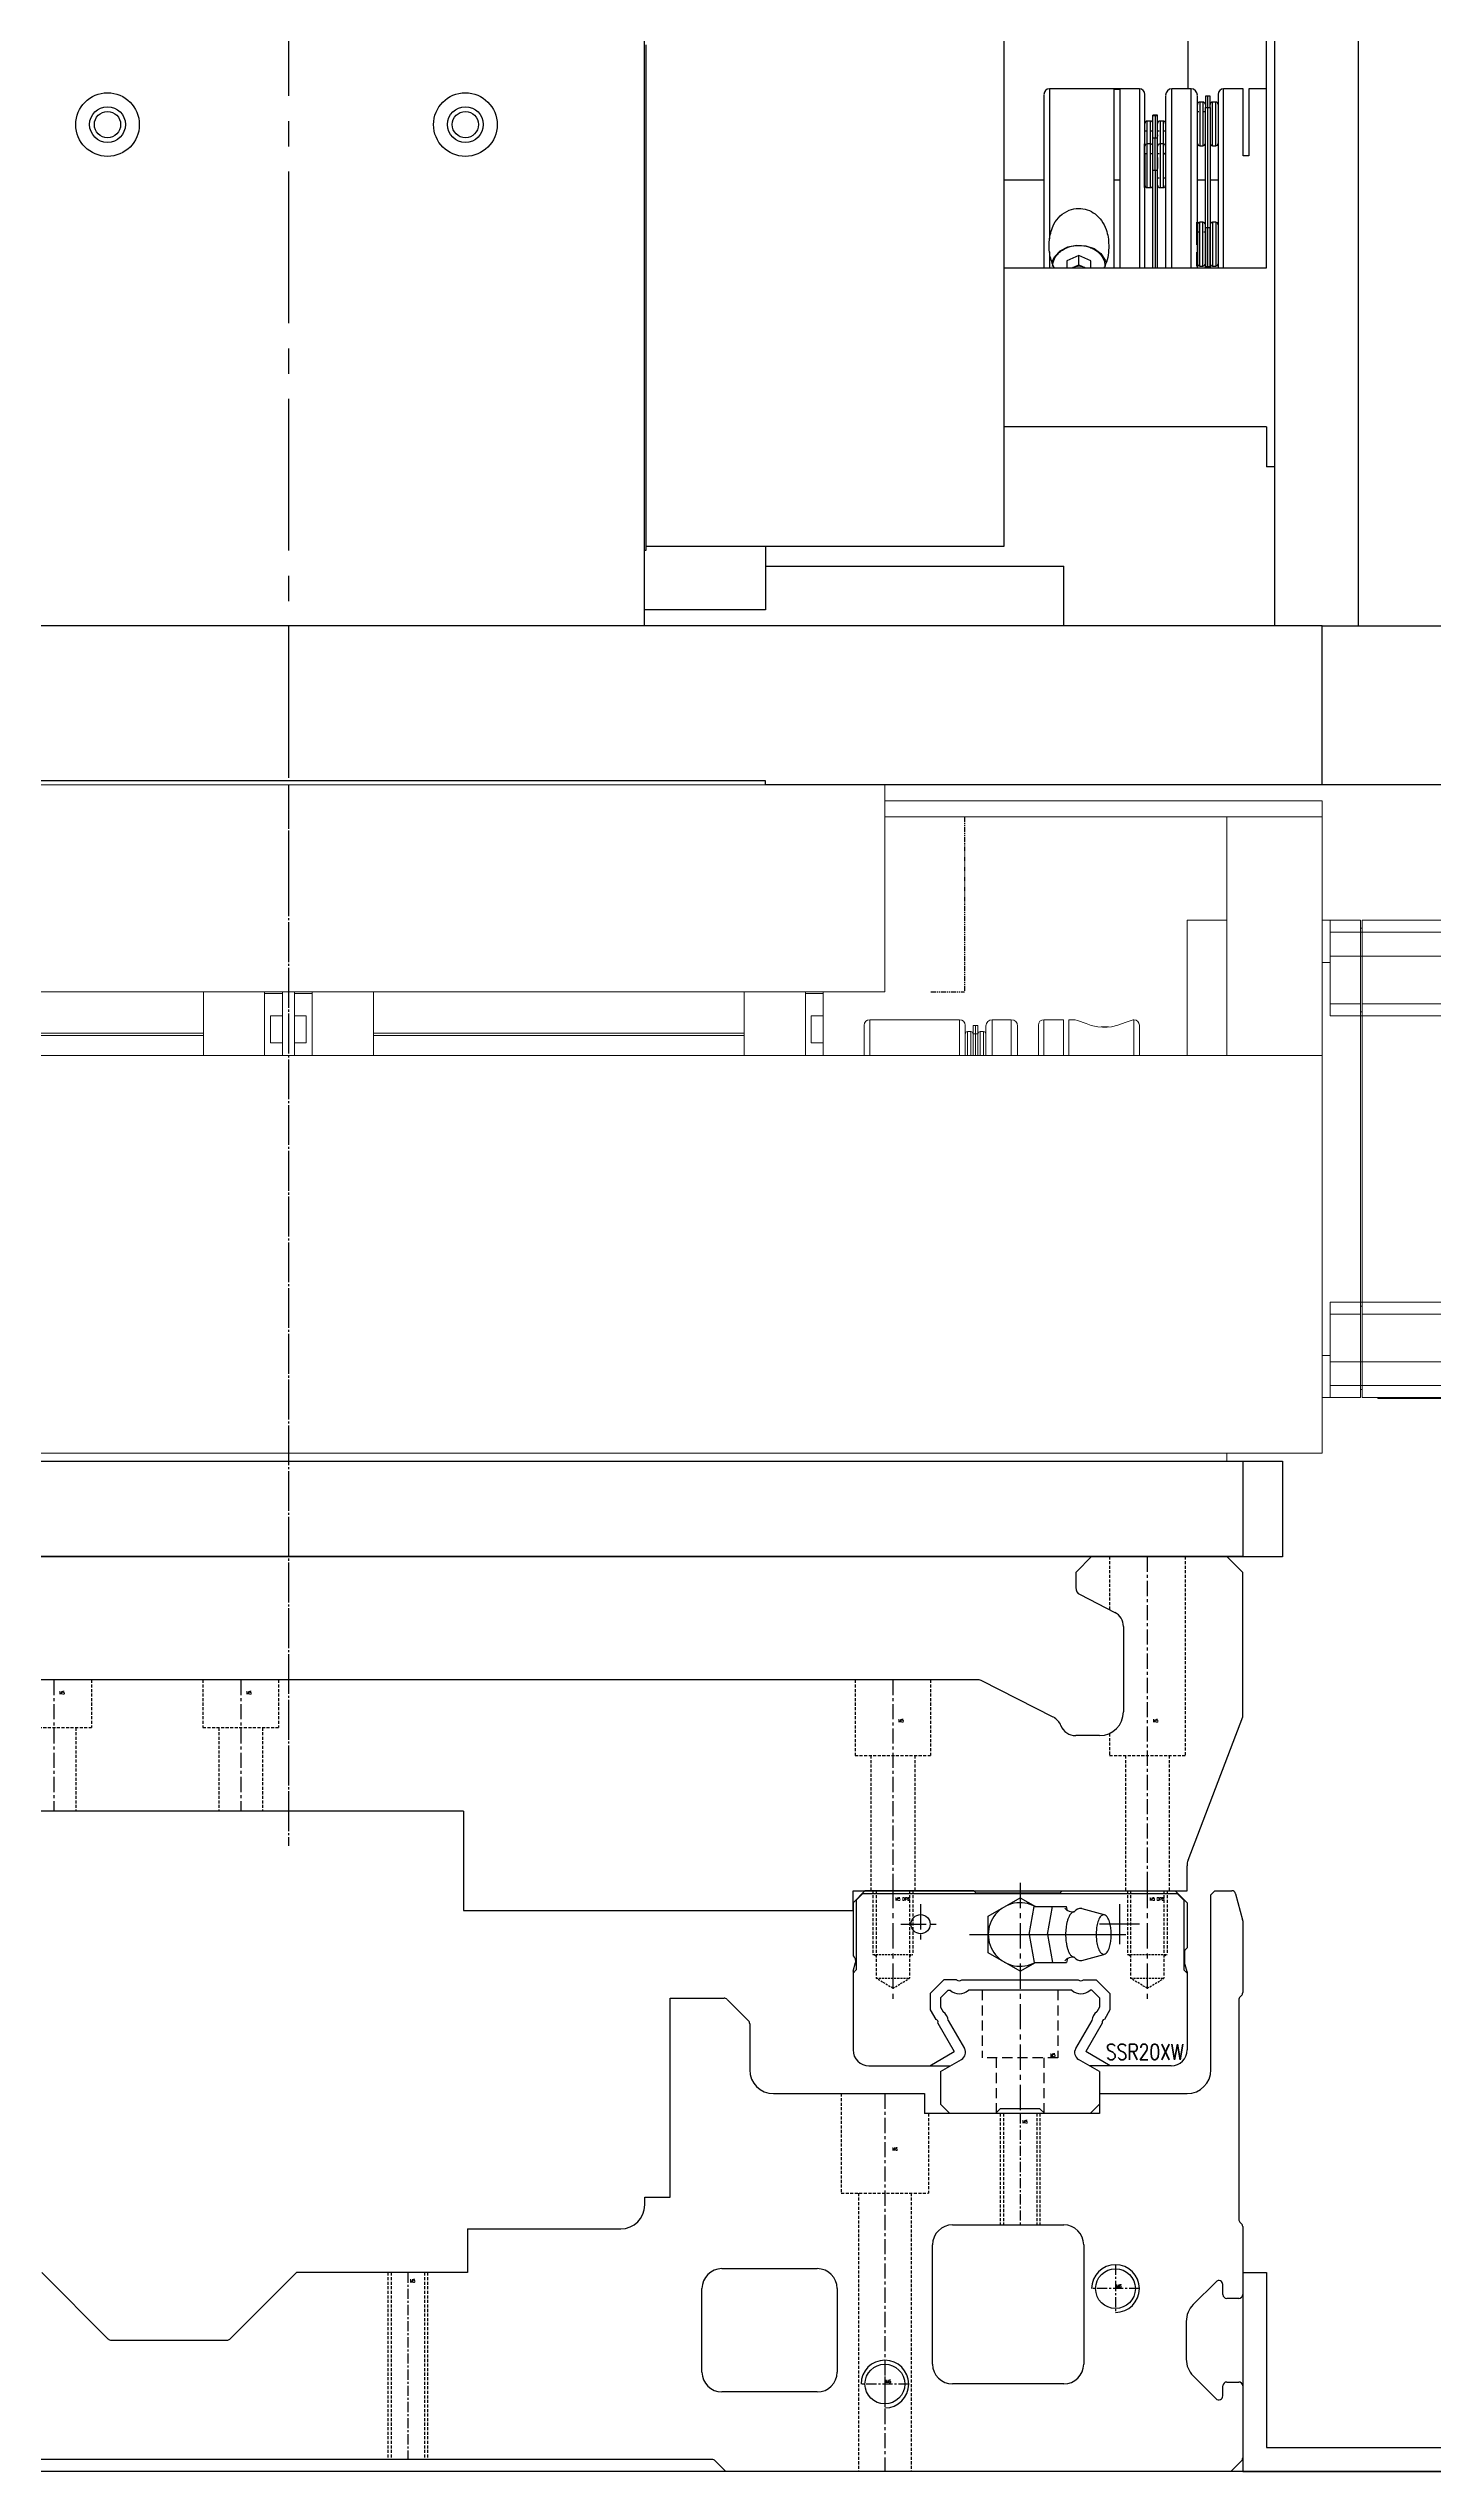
# Model space of a CAD drawing. Extents: x 500 to 100500, y -14500 to 21140.
# Drawn here: x 8656.3 to 8830.5, y -3613.7 to -3309.1 of the extents above; entities that cross this region are included whole.
import ezdxf

# ---------------------------------------------------------------- set-up
doc = ezdxf.new("R2010")
doc.units = 0
for name, pattern in [('CENTER', [10.16, 6.35, -1.27, 1.27, -1.27]), ('CENTER2', [28.575, 19.05, -3.175, 3.175, -3.175]), ('CENTERX2', [20.32, 12.7, -2.54, 2.54, -2.54]), ('CENTERX3', [5.75, 5, -0.25, 0.25, -0.25]), ('HIDDEN', [1.905, 1.27, -0.635]), ('PHANTOM2', [1.25, 0.625, -0.125, 0.125, -0.125, 0.125, -0.125]), ('SLD-Solid', [0])]:
    doc.linetypes.add(name, pattern=pattern)
doc.layers.get('0').update_dxf_attribs({"linetype": 'CONTINUOUS'})
for name, color, linetype in [('CL', 1, 'CENTER'), ('D', 7, 'CONTINUOUS'), ('LM Guide', 131, 'CONTINUOUS'), ('M06SMMF-001B', 7, 'CONTINUOUS'), ('나사', 1, 'CONTINUOUS'), ('볼트', 140, 'CONTINUOUS'), ('숨겨진선', 2, 'HIDDEN'), ('외형선', 3, 'CONTINUOUS'), ('중심선', 1, 'CENTERX2')]:
    doc.layers.add(name, color=color, linetype=linetype)
doc.layers.add('Hidden', color=7, linetype='HIDDEN', true_color=0xff8000)
doc.layers.add('MODEL', color=7, linetype='SLD-Solid', lineweight=15)
doc.styles.get("Standard").update_dxf_attribs({"font": 'romans.shx'})

# ---------------------------------------------------------------- blocks, each defined once
blk = doc.blocks.new('KFASDF')
blk.add_line((83405.77, -110483.79), (79585.77, -110483.79))
blk = doc.blocks.new('KA$C3c6b653d')
for p, q in [((0, 0), (0, 185)), ((0, 185), (96, 185)), ((96, 0), (96, 185)), ((0, 145), (96, 145)), ((0, 40), (96, 40)), ((0, 0), (96, 0))]:
    blk.add_line(p, q)
blk = doc.blocks.new('Kfghj')
for p, q in [((79309.48, -113402.98), (79309.48, -113427.98)), ((79309.48, -113402.98), (79312.48, -113402.98)), ((79312.48, -113402.98), (79312.48, -113424.98)), ((79456.48, -113424.98), (79456.48, -113402.98)), ((79456.48, -113402.98), (79459.48, -113402.98)), ((79459.48, -113427.98), (79459.48, -113402.98)), ((79312.48, -113424.98), (79456.48, -113424.98)), ((79309.48, -113427.98), (79459.48, -113427.98))]:
    blk.add_line(p, q)
blk = doc.blocks.new('KA$C3f1c8a6e')
for name, p in [('KA$C3c6b653d', (32, 3)), ('Kfghj', (-79304.48, 113427.98))]:
    blk.add_blockref(name, p)
blk = doc.blocks.new('KA$C0D2B04EF')
for p, q in [((1.5, 29), (0, 27.5)), ((1.5, 29), (0, 27.5)), ((0, 27.5), (0, 20.8)), ((1.2, 28.6), (0.4, 27.8)), ((0.4, 27.8), (0.4, 19.05)), ((40.8, 28.6), (1.2, 28.6)), ((15.2, 29), (1.5, 29)), ((15.5, 28.7), (15.2, 29)), ((26, 28.7), (15.5, 28.7)), ((17, 25.81), (21, 28.12)), ((21, 28.12), (22.94, 27)), ((26, 28.7), (26.3, 29)), ((26.3, 29), (40.5, 29)), ((40.5, 29), (42, 27.5)), ((40.8, 28.6), (41.6, 27.8)), ((41.6, 27.8), (41.6, 19.05)), ((42, 27.5), (42, 21.81)), ((17, 21.19), (17, 25.81)), ((22.13, 23.5), (22.78, 27)), ((22.78, 27), (26.86, 27)), ((24.44, 23.5), (25.09, 27)), ((26.95, 26.52), (26.86, 27)), ((28.75, 26.75), (31.52, 26)), ((36, 24.8), (31, 24.8)), ((33.5, 27.3), (33.5, 22.3)), ((14.63, 23.5), (34.31, 23.5)), ((22.13, 23.5), (22.78, 20)), ((24.44, 23.5), (25.09, 20)), ((42, 21.81), (41.83, 21.65)), ((0, 20.8), (0.15, 20.65)), ((0, 18.88), (0.3, 20)), ((0, 18.65), (0.4, 19.05)), ((0, 18.88), (0, 9)), ((0.3, 20.29), (0.3, 20)), ((21, 18.88), (17, 21.19)), ((21, 18.88), (22.95, 20)), ((22.78, 20), (26.86, 20)), ((26.95, 20.47), (26.86, 20)), ((28.77, 20.25), (31.52, 21)), ((42, 18.65), (41.6, 19.05)), ((41.68, 21.29), (41.68, 20)), ((42, 18.82), (41.68, 20)), ((42, 18.82), (42, 9)), ((9.7, 16.08), (11.42, 17.8)), ((9.7, 16.08), (9.7, 14.03)), ((11, 15.54), (11.96, 16.5)), ((11, 15.54), (11, 14.38)), ((13.02, 17.8), (11.42, 17.8)), ((11.96, 16.5), (12.2, 16.5)), ((13.68, 17.8), (28.32, 17.8)), ((27.5, 16.5), (14.5, 16.5)), ((28.98, 17.8), (30.58, 17.8)), ((30.04, 16.5), (29.8, 16.5)), ((31, 15.54), (30.04, 16.5)), ((32.3, 16.08), (30.58, 17.8)), ((31, 15.54), (31, 14.38)), ((32.3, 16.08), (32.3, 14.03)), ((9.7, 14.03), (10.4, 12.82)), ((10.67, 12.35), (12.73, 8.78)), ((11, 14.38), (11.34, 13.79)), ((11.98, 12.68), (14.01, 9.17)), ((30.02, 12.68), (27.99, 9.17)), ((31.33, 12.35), (29.27, 8.78)), ((31, 14.38), (30.66, 13.79)), ((32.3, 14.03), (31.6, 12.82)), ((2, 7), (12.26, 7)), ((9.66, 7), (12.73, 8.78)), ((11, 6.27), (13.64, 7.8)), ((11, 6.27), (11, 2.18)), ((31, 6.27), (28.36, 7.8)), ((32.34, 7), (29.27, 8.78)), ((40, 7), (29.74, 7)), ((31, 6.27), (31, 2.18)), ((12.18, 1), (11, 2.18)), ((17.9, 1), (12.18, 1)), ((18.5, 1.6), (17.9, 1)), ((23.5, 1.6), (18.5, 1.6)), ((24.1, 1), (23.5, 1.6)), ((29.82, 1), (24.1, 1)), ((29.82, 1), (31, 2.18))]:
    blk.add_line(p, q)
blk.add_lwpolyline([(27.82, 26.35, 0.188575), (27.46, 26.19, 0.075745), (27.22, 25.87, 0.039336), (27.05, 25.51, 0.025771), (26.92, 25.12, 0.019505), (26.84, 24.73, 0.016215), (26.78, 24.33, 0.014467), (26.74, 23.93, 0.013691), (26.73, 23.52, 0.013605), (26.74, 23.12, 0.014315), (26.77, 22.72, 0.015982), (26.83, 22.32, 0.019027), (26.91, 21.92, 0.02488), (27.03, 21.54, 0.037296), (27.19, 21.17, 0.069983), (27.43, 20.84, 0.173821), (27.78, 20.65)], format="xyb")
blk.add_lwpolyline([(31.52, 26, 0.255159), (30.99, 25.58, 0.063191), (30.74, 24.91, 0.035186), (30.61, 24.21, 0.027985), (30.57, 23.5, 0.027899), (30.61, 22.79, 0.03516), (30.74, 22.09, 0.063156), (30.99, 21.43, 0.255284), (31.52, 21, 0.255159), (32.05, 21.42, 0.063192), (32.3, 22.09, 0.035186), (32.43, 22.79, 0.027985), (32.47, 23.5, 0.027899), (32.43, 24.21, 0.03516), (32.3, 24.91, 0.063156), (32.05, 25.57, 0.255284)], format="xyb", close=True)
blk.add_circle((8.5, 24.8), 1.2)
for centre, radius, start, end in [((21, 23.5), 4, 61.094, 298.9059), ((27.62, 27.58), 1.25, 217.875, 279.2354), ((28.61, 25.79), 0.97, 81.7029, 144.6685), ((42.18, 21.29), 0.5, 134.9999, 179.9999), ((-0.2, 20.29), 0.5, 0.0001, 45.0001), ((21, 23.5), 4, 240, 241.045), ((27.62, 19.42), 1.25, 80.7645, 142.125), ((28.61, 21.21), 0.968, 215.3315, 278.2972), ((13.35, 17.69), 1.65, 225.9544, 314.0456), ((13.35, 18.22), 0.537, 231.9896, 308.0104), ((28.65, 17.69), 1.65, 225.9543, 314.0456), ((28.65, 18.22), 0.537, 231.9896, 308.0104), ((10.34, 12.48), 0.35, 338.8312, 81.1688), ((10.34, 12.48), 1.65, 7.0573, 52.9427), ((31.66, 12.48), 1.65, 127.0573, 172.9427), ((31.66, 12.48), 0.35, 98.8312, 201.1688), ((13.14, 8.67), 1, 300.0017, 29.9991), ((28.86, 8.67), 1, 150, 239.9983), ((2, 9), 2, 180, 270), ((40, 9), 2, 270, 360)]:
    blk.add_arc(centre, radius, start, end)
at = {"layer": 'CL', "ltscale": 0.5}
for p, q in [((5, 30), (5, 14.76)), ((21, 30), (21, 0)), ((37, 30), (37, 14.76)), ((6, 24.8), (11, 24.8)), ((8.5, 27.3), (8.5, 22.3))]:
    blk.add_line(p, q, dxfattribs=at)
at = {"layer": 'Hidden'}
for p, q in [((16.25, 16.5), (16.25, 8)), ((25.75, 16.5), (25.75, 8)), ((25.75, 8), (16.25, 8)), ((18, 8), (18, 1.1)), ((24, 8), (24, 1.1))]:
    blk.add_line(p, q, dxfattribs=at)
at = {"layer": '숨겨진선', "ltscale": 0.3}
for p, q in [((2.5, 29), (2.5, 21)), ((2.9, 29), (2.9, 18)), ((7.1, 29), (7.1, 18)), ((7.5, 29), (7.5, 21)), ((34.5, 29), (34.5, 21)), ((34.9, 29), (34.9, 18)), ((39.1, 29), (39.1, 18)), ((39.5, 29), (39.5, 21))]:
    blk.add_line(p, q, dxfattribs=at)
at = {"layer": '숨겨진선', "ltscale": 0.2}
for p, q in [((2.9, 20.76), (2.5, 21)), ((2.5, 21), (7.5, 21)), ((7.1, 20.76), (7.5, 21)), ((34.9, 20.76), (34.5, 21)), ((34.5, 21), (39.5, 21)), ((39.1, 20.76), (39.5, 21)), ((2.9, 18), (7.1, 18)), ((5, 16.74), (2.9, 18)), ((5, 16.74), (7.1, 18)), ((34.9, 18), (39.1, 18)), ((37, 16.74), (34.9, 18)), ((37, 16.74), (39.1, 18))]:
    blk.add_line(p, q, dxfattribs=at)
at = {"layer": '볼트', "width": 0.8}
for s, height, p in [('M5 DP8', 0.394, (5.3, 27.77)), ('M5 DP8', 0.394, (37.3, 27.77)), ('SSR20XW', 1.969, (31.8, 7.76)), ('M5', 0.394, (24.79, 8.14))]:
    blk.add_text(s, height=height, dxfattribs=at).set_placement(p)
blk = doc.blocks.new('KF13 13')
for p, q in [((4430.63, 413.21), (4428.72, 411.29)), ((4430.63, 413.21), (4447.63, 413.21)), ((4449.63, 411.21), (4447.63, 413.21)), ((4449.63, 393.08), (4449.63, 411.21)), ((4428.63, 411.08), (4428.63, 409.32)), ((4429.18, 408.43), (4433.54, 406.2)), ((4434.63, 404.42), (4434.63, 393.71)), ((4416.39, 397.71), (4232.87, 397.71)), ((4425.81, 393.03), (4416.84, 397.6)), ((4442.76, 375.05), (4449.63, 393.08)), ((4431.63, 390.71), (4428.63, 390.71)), ((4351.63, 381.21), (4276.13, 381.21)), ((4351.63, 381.21), (4351.63, 368.71)), ((4442.63, 371.21), (4442.63, 374.34)), ((4351.63, 368.71), (4400.63, 368.71)), ((4400.63, 371.21), (4442.63, 371.21)), ((4400.63, 368.71), (4400.63, 371.21))]:
    blk.add_line(p, q)
for centre, radius, start, end in [((4428.93, 411.08), 0.3, 135, 180), ((4429.63, 409.32), 1, 180, 243), ((4432.63, 404.42), 2, 360, 63), ((4416.39, 396.71), 1, 63, 90), ((4424.91, 391.24), 2, 21.4358, 63), ((4431.63, 393.71), 3, 270, 0), ((4428.63, 392.71), 2, 201.4358, 270), ((4444.63, 374.34), 2, 159.1455, 180)]:
    blk.add_arc(centre, radius, start, end)
at = {"layer": '숨겨진선', "ltscale": 0.3}
for p, q in [((4432.88, 413.21), (4432.88, 406.54)), ((4442.38, 413.21), (4442.38, 388.21)), ((4304.88, 397.71), (4304.88, 391.71)), ((4318.88, 397.71), (4318.88, 391.71)), ((4328.38, 397.71), (4328.38, 391.71)), ((4400.88, 397.71), (4400.88, 388.21)), ((4410.38, 397.71), (4410.38, 388.21)), ((4295.38, 391.71), (4304.88, 391.71)), ((4302.88, 391.71), (4302.88, 381.21)), ((4318.88, 391.71), (4328.38, 391.71)), ((4320.88, 391.71), (4320.88, 381.21)), ((4326.38, 391.71), (4326.38, 381.21)), ((4432.88, 390.98), (4432.88, 388.21)), ((4400.88, 388.21), (4410.38, 388.21)), ((4402.88, 388.21), (4402.88, 371.21)), ((4408.38, 388.21), (4408.38, 371.21)), ((4432.88, 388.21), (4442.38, 388.21)), ((4434.88, 388.21), (4434.88, 371.21)), ((4440.38, 388.21), (4440.38, 371.21))]:
    blk.add_line(p, q, dxfattribs=at)
at = {"layer": '중심선', "ltscale": 0.15}
for p, q in [((4437.63, 413.21), (4437.63, 371.21)), ((4300.13, 397.71), (4300.13, 381.21)), ((4323.63, 397.71), (4323.63, 381.21)), ((4405.63, 397.71), (4405.63, 371.21))]:
    blk.add_line(p, q, dxfattribs=at)
at = {"layer": '볼트', "width": 0.8}
for p in [(4300.84, 395.9), (4324.34, 395.9), (4406.34, 392.4), (4438.34, 392.4)]:
    blk.add_text('M5', height=0.394, dxfattribs=at).set_placement(p)
blk = doc.blocks.new('Kyujjuybr')
blk.add_circle((7595.53, 2408.61), 2.5)
at = {"layer": '나사'}
blk.add_arc((7595.53, 2408.61), 3, 270, 180, dxfattribs=at)
at = {"layer": '중심선', "ltscale": 0.1}
for p, q in [((7595.53, 2411.61), (7595.53, 2405.61)), ((7598.53, 2408.61), (7592.53, 2408.61))]:
    blk.add_line(p, q, dxfattribs=at)
at = {"layer": '볼트', "width": 0.8}
blk.add_text('M6', height=0.394, dxfattribs=at).set_placement((7595.65, 2408.75))
blk = doc.blocks.new('K34 143')
for p, q in [((4445.63, 134.6), (4446.13, 135.1)), ((4445.63, 112.6), (4445.63, 134.6)), ((4446.13, 135.1), (4448.25, 135.1)), ((4448.73, 134.72), (4449.61, 131.43)), ((4449.63, 131.3), (4449.63, 122.3)), ((4449.48, 121.95), (4449.28, 121.74)), ((4377.63, 121.6), (4384.42, 121.6)), ((4377.63, 96.6), (4377.63, 121.6)), ((4384.78, 121.45), (4387.48, 118.74)), ((4449.13, 121.39), (4449.13, 93.8)), ((4387.63, 118.39), (4387.63, 112.6)), ((4390.63, 109.6), (4409.63, 109.6)), ((4409.63, 109.6), (4409.63, 107.1)), ((4431.63, 107.1), (4409.63, 107.1)), ((4431.63, 109.6), (4442.63, 109.6)), ((4431.63, 109.6), (4431.63, 107.1)), ((4374.43, 95.6), (4374.43, 96.6)), ((4374.43, 96.6), (4377.63, 96.6)), ((4352.13, 92.6), (4371.43, 92.6)), ((4352.13, 92.6), (4352.13, 87.1)), ((4413.13, 93.1), (4427.13, 93.1)), ((4449.28, 93.45), (4449.48, 93.24)), ((4449.63, 92.89), (4449.63, 84.35)), ((4410.63, 75.6), (4410.63, 90.6)), ((4429.63, 90.6), (4429.63, 75.6)), ((4352.13, 87.1), (4330.63, 87.1)), ((4384.13, 87.6), (4396.13, 87.6)), ((4446.28, 85.95), (4443.41, 83.08)), ((4447.13, 84.35), (4447.13, 85.6)), ((4381.63, 74.6), (4381.63, 85.1)), ((4398.63, 85.1), (4398.63, 74.6)), ((4449.13, 83.85), (4447.63, 83.85)), ((4442.53, 80.96), (4442.53, 76.23)), ((4443.41, 74.11), (4446.28, 71.24)), ((4447.63, 73.35), (4449.13, 73.35)), ((4396.13, 72.1), (4384.13, 72.1)), ((4427.13, 73.1), (4413.13, 73.1)), ((4447.13, 71.6), (4447.13, 72.85)), ((4449.63, 72.85), (4449.63, 63.8)), ((4382.92, 63.6), (4266.34, 63.6)), ((4384.63, 62.1), (4383.28, 63.45)), ((4448.13, 62.1), (4384.63, 62.1)), ((4449.48, 63.45), (4448.13, 62.1))]:
    blk.add_line(p, q)
for centre, radius, start, end in [((4448.25, 134.6), 0.5, 15, 90), ((4449.13, 131.3), 0.5, 0, 15), ((4449.13, 122.3), 0.5, 315, 0), ((4384.42, 121.1), 0.5, 45, 90), ((4449.63, 121.39), 0.5, 135, 180), ((4387.13, 118.39), 0.5, 0, 45), ((4390.63, 112.6), 3, 180, 270), ((4442.63, 112.6), 3, 270, 0), ((4371.43, 95.6), 3, 270, 0), ((4413.13, 90.6), 2.5, 90, 180), ((4427.13, 90.6), 2.5, 0, 90), ((4449.63, 93.8), 0.5, 180, 225), ((4449.13, 92.89), 0.5, 0, 45), ((4384.13, 85.1), 2.5, 90, 180), ((4396.13, 85.1), 2.5, 0, 90), ((4446.63, 85.6), 0.5, 0, 135), ((4445.53, 80.96), 3, 135, 180), ((4447.63, 84.35), 0.5, 180, 270), ((4449.13, 84.35), 0.5, 270, 0), ((4445.53, 76.23), 3, 180, 225), ((4384.13, 74.6), 2.5, 180, 270), ((4396.13, 74.6), 2.5, 270, 0), ((4413.13, 75.6), 2.5, 180, 270), ((4427.13, 75.6), 2.5, 270, 0), ((4447.63, 72.85), 0.5, 90, 180), ((4449.13, 72.85), 0.5, 0, 90), ((4446.63, 71.6), 0.5, 225, 0), ((4382.92, 63.1), 0.5, 45, 90), ((4449.13, 63.8), 0.5, 315, 0)]:
    blk.add_arc(centre, radius, start, end)
at = {"layer": '숨겨진선', "ltscale": 0.3}
for p, q in [((4399.13, 109.6), (4399.13, 97.1)), ((4410.13, 107.1), (4410.13, 97.1)), ((4419.13, 107.1), (4419.13, 93.1)), ((4419.53, 107.1), (4419.53, 93.1)), ((4423.73, 107.1), (4423.73, 93.1)), ((4424.13, 107.1), (4424.13, 93.1)), ((4399.13, 97.1), (4410.13, 97.1)), ((4401.33, 97.1), (4401.33, 62.1)), ((4407.93, 97.1), (4407.93, 62.1)), ((4342.13, 87.1), (4342.13, 63.6)), ((4342.53, 87.1), (4342.53, 63.6)), ((4346.73, 87.1), (4346.73, 63.6)), ((4347.13, 87.1), (4347.13, 63.6))]:
    blk.add_line(p, q, dxfattribs=at)
at = {"layer": '외형선'}
for p, q in [((4298.63, 87.1), (4306.98, 78.74)), ((4322.28, 78.74), (4330.63, 87.1)), ((4307.34, 78.6), (4321.92, 78.6))]:
    blk.add_line(p, q, dxfattribs=at)
for centre, start, end in [((4307.34, 79.1), 225, 270), ((4321.92, 79.1), 270, 315)]:
    blk.add_arc(centre, 0.5, start, end, dxfattribs=at)
at = {"layer": '중심선', "ltscale": 0.15}
blk.add_line((4404.63, 109.6), (4404.63, 62.1), dxfattribs=at)
at = {"layer": '중심선', "ltscale": 0.1}
for p, q in [((4421.63, 107.1), (4421.63, 93.1)), ((4344.63, 87.1), (4344.63, 63.6))]:
    blk.add_line(p, q, dxfattribs=at)
for p in [(-3161.9, -2323.52), (-3190.9, -2335.52)]:
    blk.add_blockref('Kyujjuybr', p)
at = {"layer": '볼트', "width": 0.8}
for s, p in [('M5', (4421.93, 105.87)), ('M6', (4405.56, 102.45)), ('M5', (4344.93, 85.87))]:
    blk.add_text(s, height=0.394, dxfattribs=at).set_placement(p)
blk = doc.blocks.new('KA$C3a453fc0')
for name, p in [('KF13 13', (-4199.13, -298.21)), ('K34 143', (-4199.13, -62.1))]:
    blk.add_blockref(name, p)
at = {"layer": 'LM Guide'}
blk.add_blockref('KA$C0D2B04EF', (201.5, 44), dxfattribs=at)
blk = doc.blocks.new('KA$C6268043b')
at = {"linetype": 'Continuous', "lineweight": 25}
for p, q in [((195.25, 119.51, 52.18), (195.25, 20, 52.18)), ((263.6, 119.51, 52.18), (263.6, 87.5, 52.18)), ((274.5, 119.51, 52.18), (274.5, 20, 52.18)), ((285, 119.51, 52.18), (285, 20, 52.18)), ((240.5, 30, 52.18), (240.5, 118, 52.18)), ((273.5, 65, 52.18), (273.5, 100, 52.18)), ((195.5, 29.51, 52.18), (195.5, 93.01, 52.18)), ((257.5, 87.5, 52.18), (246.2, 87.5, 52.18)), ((246.2, 87.5, 52.18), (246.2, 68.66, 52.18)), ((254.35, 65, 52.18), (254.35, 87.46, 52.18)), ((254.35, 87.46, 52.18), (255.05, 87.46, 52.18)), ((255.05, 87.46, 52.18), (255.05, 65, 52.18)), ((257.5, 87.5, 52.18), (257.5, 65, 52.18)), ((264, 87.5, 52.18), (261.6, 87.5, 52.18)), ((261.6, 65, 52.18), (261.6, 87.5, 52.18)), ((264, 80.34, 52.18), (264, 87.5, 52.18)), ((265.5, 85.84, 52.18), (265.1, 85.84, 52.18)), ((265.1, 85.84, 52.18), (265.1, 84.72, 52.18)), ((265.5, 85.84, 52.18), (265.5, 80.34, 52.18)), ((266.1, 86.59, 52.18), (265.8, 86.59, 52.18)), ((265.8, 86.59, 52.18), (265.8, 85.16, 52.18)), ((265.8, 85.48, 52.18), (265.8, 85.34, 52.18)), ((266.4, 86.59, 52.18), (266.1, 86.59, 52.18)), ((266.1, 85.16, 52.18), (266.1, 86.59, 52.18)), ((266.4, 85.16, 52.18), (266.4, 86.59, 52.18)), ((267.1, 85.84, 52.18), (266.7, 85.84, 52.18)), ((266.7, 80.34, 52.18), (266.7, 85.84, 52.18)), ((267.1, 84.72, 52.18), (267.1, 85.84, 52.18)), ((270.55, 87.5, 52.18), (268.1, 87.5, 52.18)), ((268.1, 65, 52.18), (268.1, 87.5, 52.18)), ((270.55, 79.09, 52.18), (270.55, 87.5, 52.18)), ((273.5, 87.5, 52.18), (271.25, 87.5, 52.18)), ((271.25, 87.5, 52.18), (271.25, 79.09, 52.18)), ((258.9, 83.44, 52.18), (258.5, 83.44, 52.18)), ((258.5, 80.58, 52.18), (258.5, 83.44, 52.18)), ((258.9, 82.32, 52.18), (258.9, 83.44, 52.18)), ((258.9, 80.58, 52.18), (258.9, 82.32, 52.18)), ((259.5, 84.19, 52.18), (259.2, 84.19, 52.18)), ((259.2, 84.15, 52.18), (259.2, 84.19, 52.18)), ((259.2, 84.15, 52.18), (259.5, 84.15, 52.18)), ((259.2, 81.29, 52.18), (259.2, 84.15, 52.18)), ((259.8, 84.19, 52.18), (259.5, 84.19, 52.18)), ((259.5, 84.15, 52.18), (259.5, 84.19, 52.18)), ((259.5, 84.15, 52.18), (259.5, 81.29, 52.18)), ((259.5, 84.15, 52.18), (259.8, 84.15, 52.18)), ((259.8, 84.15, 52.18), (259.8, 84.19, 52.18)), ((259.8, 81.29, 52.18), (259.8, 84.15, 52.18)), ((260.5, 83.44, 52.18), (260.1, 83.44, 52.18)), ((260.1, 83.44, 52.18), (260.1, 82.32, 52.18)), ((260.1, 82.32, 52.18), (260.1, 80.58, 52.18)), ((260.5, 83.44, 52.18), (260.5, 80.58, 52.18)), ((265, 84.59, 52.18), (264.75, 84.59, 52.18)), ((265.1, 84.72, 52.18), (265.1, 80.34, 52.18)), ((265.8, 84.59, 52.18), (265.6, 84.59, 52.18)), ((265.8, 85.16, 52.18), (266.1, 85.16, 52.18)), ((265.8, 70.04, 52.18), (265.8, 85.16, 52.18)), ((266.1, 85.16, 52.18), (266.4, 85.16, 52.18)), ((266.1, 70.04, 52.18), (266.1, 85.16, 52.18)), ((266.4, 85.16, 52.18), (266.4, 70.04, 52.18)), ((267.1, 80.34, 52.18), (267.1, 84.72, 52.18)), ((258.1, 80.58, 52.18), (258.1, 75.08, 52.18)), ((258.4, 82.19, 52.18), (258.2, 82.19, 52.18)), ((258.4, 79.33, 52.18), (258.3, 79.33, 52.18)), ((258.9, 80.58, 52.18), (258.5, 80.58, 52.18)), ((258.5, 75.08, 52.18), (258.5, 80.58, 52.18)), ((258.9, 79.45, 52.18), (258.9, 80.58, 52.18)), ((258.9, 75.08, 52.18), (258.9, 79.45, 52.18)), ((259.2, 82.19, 52.18), (259, 82.19, 52.18)), ((259.2, 79.33, 52.18), (259, 79.33, 52.18)), ((259.2, 81.53, 52.18), (259.2, 81.98, 52.18)), ((259.5, 81.29, 52.18), (259.2, 81.29, 52.18)), ((259.2, 77.29, 52.18), (259.2, 81.29, 52.18)), ((259.5, 77.29, 52.18), (259.5, 81.29, 52.18)), ((259.8, 81.29, 52.18), (259.5, 81.29, 52.18)), ((260, 82.19, 52.18), (259.8, 82.19, 52.18)), ((259.8, 81.73, 52.18), (259.8, 81.53, 52.18)), ((259.8, 77.29, 52.18), (259.8, 81.29, 52.18)), ((260, 79.33, 52.18), (259.8, 79.33, 52.18)), ((260.5, 80.58, 52.18), (260.1, 80.58, 52.18)), ((260.1, 80.58, 52.18), (260.1, 79.45, 52.18)), ((260.1, 79.45, 52.18), (260.1, 75.08, 52.18)), ((260.5, 80.58, 52.18), (260.5, 75.08, 52.18)), ((260.7, 82.19, 52.18), (260.6, 82.19, 52.18)), ((260.85, 79.33, 52.18), (260.6, 79.33, 52.18)), ((264, 65, 52.18), (264, 80.34, 52.18)), ((264.75, 81.59, 52.18), (264.8, 81.59, 52.18)), ((265.1, 80.34, 52.18), (265.5, 80.34, 52.18)), ((266.7, 80.34, 52.18), (267.1, 80.34, 52.18)), ((259.2, 77.29, 52.18), (259.5, 77.29, 52.18)), ((259.2, 65, 52.18), (259.2, 77.29, 52.18)), ((259.5, 77.29, 52.18), (259.5, 65, 52.18)), ((259.5, 77.29, 52.18), (259.8, 77.29, 52.18)), ((259.8, 65, 52.18), (259.8, 77.29, 52.18)), ((259.8, 76.33, 52.18), (260, 76.33, 52.18)), ((260.6, 76.33, 52.18), (260.85, 76.33, 52.18)), ((271.25, 79.09, 52.18), (270.55, 79.09, 52.18)), ((245.5, 76, 52.18), (240.5, 76, 52.18)), ((255.05, 76, 52.18), (254.35, 76, 52.18)), ((258.5, 75.08, 52.18), (258.9, 75.08, 52.18)), ((260.1, 75.08, 52.18), (260.5, 75.08, 52.18)), ((265.8, 76, 52.18), (264.8, 76, 52.18)), ((267.4, 76, 52.18), (266.4, 76, 52.18)), ((264.7, 70.72, 52.18), (264.7, 67.89, 52.18)), ((265.5, 70.72, 52.18), (265.1, 70.72, 52.18)), ((265.1, 65.22, 52.18), (265.1, 70.72, 52.18)), ((265.5, 69.6, 52.18), (265.5, 70.72, 52.18)), ((267.1, 70.72, 52.18), (266.7, 70.72, 52.18)), ((266.7, 70.72, 52.18), (266.7, 69.6, 52.18)), ((267.1, 70.72, 52.18), (267.1, 65.22, 52.18)), ((265, 69.47, 52.18), (264.9, 69.47, 52.18)), ((265.5, 65.22, 52.18), (265.5, 69.6, 52.18)), ((265.8, 69.47, 52.18), (265.6, 69.47, 52.18)), ((266.1, 70.04, 52.18), (265.8, 70.04, 52.18)), ((265.8, 70.04, 52.18), (265.8, 65.15, 52.18)), ((266.4, 70.04, 52.18), (266.1, 70.04, 52.18)), ((266.1, 65.15, 52.18), (266.1, 70.04, 52.18)), ((266.4, 65.15, 52.18), (266.4, 70.04, 52.18)), ((266.7, 69.6, 52.18), (266.7, 65.22, 52.18)), ((267.45, 69.47, 52.18), (267.4, 69.47, 52.18)), ((267.4, 67.43, 52.18), (267.4, 65, 52.18)), ((240.5, 65, 52.18), (273.5, 65, 52.18)), ((246.2, 66.99, 52.18), (246.2, 65, 52.18)), ((249.9, 66.56, 52.18), (248.4, 65.86, 52.18)), ((248.4, 65.86, 52.18), (248.4, 65, 52.18)), ((249.09, 65, 52.18), (249.15, 65.03, 52.18)), ((249.09, 65, 52.18), (249.15, 65.03, 52.18)), ((249.15, 65.03, 52.18), (249.9, 65.38, 52.18)), ((251.4, 65.86, 52.18), (249.9, 66.56, 52.18)), ((249.9, 65.38, 52.18), (249.9, 66.56, 52.18)), ((249.9, 65.38, 52.18), (250.65, 65.03, 52.18)), ((250.65, 65.03, 52.18), (250.71, 65, 52.18)), ((250.65, 65.03, 52.18), (250.71, 65, 52.18)), ((251.4, 65, 52.18), (251.4, 65.86, 52.18)), ((260.8, 66.8, 52.18), (260.8, 65, 52.18)), ((264.7, 66.96, 52.18), (264.7, 65.22, 52.18)), ((264.8, 65, 52.18), (264.8, 66.8, 52.18)), ((265.1, 65.22, 52.18), (265.5, 65.22, 52.18)), ((265.8, 65.15, 52.18), (266.1, 65.15, 52.18)), ((265.8, 65, 52.18), (265.8, 65.15, 52.18)), ((266.1, 65.15, 52.18), (266.4, 65.15, 52.18)), ((266.1, 65, 52.18), (266.1, 65.15, 52.18)), ((266.4, 65.15, 52.18), (266.4, 65, 52.18)), ((266.7, 65.22, 52.18), (267.1, 65.22, 52.18)), ((267.4, 66.47, 52.18), (267.45, 66.47, 52.18)), ((273.5, 45, 52.18), (240.5, 45, 52.18)), ((273.5, 45, 52.18), (273.5, 40, 52.18)), ((274.5, 40, 52.18), (273.5, 40, 52.18)), ((195.25, 29.51, 52.18), (195.5, 29.51, 52.18)), ((195.5, 30, 52.18), (240.5, 30, 52.18)), ((210.5, 30, 52.18), (210.5, 22, 52.18)), ((210.5, 27.5, 52.18), (248, 27.5, 52.18)), ((248, 20, 52.18), (248, 27.5, 52.18)), ((210.5, 22, 52.18), (195.25, 22, 52.18)), ((280.5, 20, 52.18), (20.5, 20, 52.18)), ((195.25, 20, 52.18), (105.25, 20, 52.18)), ((280.5, 0, 52.18), (280.5, 20, 52.18)), ((280.5, 20, 52.18), (300.5, 20, 52.18)), ((210.5, 0.5, 52.18), (90.5, 0.5, 52.18)), ((210.5, 0, 52.18), (210.5, 0.5, 52.18)), ((280.5, 0, 52.18), (210.5, 0, 52.18)), ((300.5, 0, 52.18), (280.5, 0, 52.18))]:
    blk.add_line(p, q, dxfattribs=at)
at = {"linetype": 'Continuous', "lineweight": 25, "elevation": 52.18, "flags": 128}
blk.add_lwpolyline([(246.5, 65.71), (246.82, 66.39), (247.53, 67.12), (248.49, 67.63), (249.61, 67.86), (250.76, 67.78), (251.81, 67.41), (252.66, 66.78), (253.21, 65.96), (253.32, 65.65)], dxfattribs=at)
at = {"linetype": 'Continuous', "lineweight": 25}
for centre, radius in [((127.75, 83, 52.18), 4), ((172.75, 83, 52.18), 4), ((127.75, 83, 52.18), 2.25), ((127.75, 83, 52.18), 1.65), ((172.75, 83, 52.18), 2.25), ((172.75, 83, 52.18), 1.65)]:
    blk.add_circle(centre, radius, dxfattribs=at)
for centre, radius, start, end in [((246.2, 86.8, 52.18), 0.7, 90, 180), ((257.5, 86.8, 52.18), 0.7, 0, 90), ((261.6, 86.7, 52.18), 0.8, 90, 180), ((264, 86.7, 52.18), 0.8, 0, 90), ((265.1, 85.54, 52.18), 0.3, 90, 180), ((265.5, 85.54, 52.18), 0.3, 0, 90), ((266.7, 85.54, 52.18), 0.3, 90, 180), ((267.1, 85.54, 52.18), 0.3, 0, 90), ((268.1, 86.8, 52.18), 0.7, 90, 180), ((258.5, 83.14, 52.18), 0.3, 90, 180), ((258.9, 83.14, 52.18), 0.3, 0, 90), ((260.1, 83.14, 52.18), 0.3, 90, 180), ((260.5, 83.14, 52.18), 0.3, 0, 90), ((258.5, 80.28, 52.18), 0.3, 90, 180), ((258.9, 80.28, 52.18), 0.3, 0, 90), ((260.1, 80.28, 52.18), 0.3, 90, 180), ((260.5, 80.28, 52.18), 0.3, 0, 90), ((265.1, 80.64, 52.18), 0.3, 180, 270), ((265.5, 80.64, 52.18), 0.3, 270, 0), ((266.7, 80.64, 52.18), 0.3, 180, 270), ((267.1, 80.64, 52.18), 0.3, 270, 0), ((258.5, 75.38, 52.18), 0.3, 180, 270), ((258.9, 75.38, 52.18), 0.3, 270, 0), ((260.1, 75.38, 52.18), 0.3, 180, 270), ((260.5, 75.38, 52.18), 0.3, 270, 0), ((265.1, 70.42, 52.18), 0.3, 90, 180), ((265.5, 70.42, 52.18), 0.3, 0, 90), ((266.7, 70.42, 52.18), 0.3, 90, 180), ((267.1, 70.42, 52.18), 0.3, 0, 90), ((249.9, 63.38, 52.18), 1.81, 65.5045, 114.4955), ((265.1, 65.52, 52.18), 0.3, 180, 270), ((265.5, 65.52, 52.18), 0.3, 270, 0), ((266.7, 65.52, 52.18), 0.3, 180, 270), ((267.1, 65.52, 52.18), 0.3, 270, 0)]:
    blk.add_arc(centre, radius, start, end, dxfattribs=at)
for points, knots in [([(245.5, 86.73, 52.18), (245.5, 86.72, 52.18), (245.5, 86.71, 52.18), (245.5, 85.88, 52.18), (245.5, 84.44, 52.18), (245.5, 82.49, 52.18), (245.5, 80.18, 52.18), (245.5, 77.53, 52.18), (245.5, 74.52, 52.18), (245.5, 71.22, 52.18), (245.5, 67.96, 52.18), (245.5, 65.93, 52.18), (245.5, 65, 52.18)], [0, 0, 0, 0, 0.077944, 0.186917, 0.29367, 0.396246, 0.493132, 0.590018, 0.692593, 0.799347, 0.90832, 1, 1, 1, 1]), ([(258.2, 65, 52.18), (258.2, 65.8, 52.18), (258.2, 67.72, 52.18), (258.2, 70.88, 52.18), (258.2, 74.22, 52.18), (258.2, 77.28, 52.18), (258.2, 79.98, 52.18), (258.2, 82.34, 52.18), (258.2, 84.34, 52.18), (258.2, 85.83, 52.18), (258.2, 86.7, 52.18), (258.2, 86.72, 52.18), (258.2, 86.73, 52.18)], [0, 0, 0, 0, 0.079989, 0.190083, 0.297889, 0.401392, 0.499045, 0.596699, 0.700202, 0.808008, 0.918102, 1, 1, 1, 1]), ([(260.8, 86.66, 52.18), (260.8, 86.63, 52.18), (260.8, 86.56, 52.18), (260.8, 85.65, 52.18), (260.8, 84.16, 52.18), (260.8, 82.23, 52.18), (260.8, 80.64, 52.18), (260.8, 79.86, 52.18)], [0, 0, 0, 0, 0.18458, 0.398261, 0.607741, 0.809288, 1, 1, 1, 1]), ([(264.8, 79.86, 52.18), (264.8, 80.64, 52.18), (264.8, 82.23, 52.18), (264.8, 84.16, 52.18), (264.8, 85.65, 52.18), (264.8, 86.56, 52.18), (264.8, 86.63, 52.18), (264.8, 86.66, 52.18)], [0, 0, 0, 0, 0.190712, 0.392259, 0.601739, 0.81542, 1, 1, 1, 1]), ([(267.4, 86.76, 52.18), (267.4, 86.74, 52.18), (267.4, 86.69, 52.18), (267.4, 85.92, 52.18), (267.4, 84.57, 52.18), (267.4, 82.56, 52.18), (267.4, 80, 52.18), (267.4, 77.01, 52.18), (267.4, 73.79, 52.18), (267.4, 70.56, 52.18), (267.4, 68.45, 52.18), (267.4, 67.43, 52.18)], [0, 0, 0, 0, 0.089038, 0.19518, 0.307679, 0.424856, 0.544519, 0.664182, 0.781359, 0.893858, 1, 1, 1, 1]), ([(258.2, 79.39, 52.18), (258.2, 79.1, 52.18), (258.2, 78.65, 52.18), (258.2, 77.96, 52.18), (258.2, 77.42, 52.18), (258.2, 76.89, 52.18), (258.2, 76.27, 52.18), (258.2, 75.63, 52.18), (258.2, 75.28, 52.18), (258.2, 75.17, 52.18), (258.2, 75.18, 52.18), (258.2, 75.19, 52.18)], [0, 0, 0, 0, 0.170777, 0.263649, 0.356612, 0.449487, 0.54245, 0.713228, 0.884005, 0.976878, 1, 1, 1, 1]), ([(260.8, 79.86, 52.18), (260.8, 79, 52.18), (260.8, 77.26, 52.18), (260.8, 74.3, 52.18), (260.8, 71.21, 52.18), (260.8, 69.13, 52.18), (260.8, 68.1, 52.18)], [0, 0, 0, 0, 0.247814, 0.5, 0.752185, 1, 1, 1, 1]), ([(260.8, 79.21, 52.18), (260.8, 79.23, 52.18), (260.8, 79.32, 52.18), (260.8, 79.43, 52.18), (260.8, 79.51, 52.18)], [0, 0, 0, 0, 0.256236, 1, 1, 1, 1]), ([(260.8, 79.51, 52.18), (260.8, 79.48, 52.18), (260.8, 79.36, 52.18), (260.8, 79.26, 52.18), (260.8, 79.19, 52.18)], [0, 0, 0, 0, 0.302454, 1, 1, 1, 1]), ([(264.8, 68.1, 52.18), (264.8, 69.13, 52.18), (264.8, 71.21, 52.18), (264.8, 74.3, 52.18), (264.8, 77.26, 52.18), (264.8, 79, 52.18), (264.8, 79.86, 52.18)], [0, 0, 0, 0, 0.247815, 0.5, 0.752186, 1, 1, 1, 1]), ([(258.2, 79.12, 52.18), (258.2, 78.84, 52.18), (258.2, 78.41, 52.18), (258.2, 77.76, 52.18), (258.2, 77.27, 52.18), (258.2, 76.79, 52.18), (258.2, 76.24, 52.18), (258.2, 75.7, 52.18), (258.2, 75.4, 52.18), (258.2, 75.38, 52.18), (258.2, 75.38, 52.18)], [0, 0, 0, 0, 0.174819, 0.269887, 0.365055, 0.460124, 0.555293, 0.730113, 0.904933, 1, 1, 1, 1]), ([(259.8, 78.87, 52.18), (259.8, 78.58, 52.18), (259.8, 78.13, 52.18), (259.8, 77.64, 52.18), (259.8, 77.47, 52.18), (259.8, 77.47, 52.18)], [0, 0, 0, 0, 0.642278, 0.991542, 1, 1, 1, 1]), ([(260.8, 78.87, 52.18), (260.8, 78.57, 52.18), (260.8, 78.12, 52.18), (260.8, 77.48, 52.18), (260.8, 76.99, 52.18), (260.8, 76.53, 52.18), (260.8, 76.02, 52.18), (260.8, 75.56, 52.18), (260.8, 75.36, 52.18), (260.8, 75.38, 52.18), (260.8, 75.39, 52.18)], [0, 0, 0, 0, 0.187263, 0.289095, 0.391037, 0.492871, 0.594813, 0.782076, 0.969338, 1, 1, 1, 1]), ([(246.2, 68.66, 52.18), (246.34, 69.29, 52.18), (246.57, 70.35, 52.18), (247.51, 71.58, 52.18), (248.61, 72.29, 52.18), (249.83, 72.53, 52.18), (250.98, 72.35, 52.18), (251.99, 71.81, 52.18), (252.82, 70.94, 52.18), (253.5, 69.6, 52.18), (253.74, 67.69, 52.18), (253.56, 65.99, 52.18), (253.12, 65.15, 52.18), (253.04, 65, 52.18)], [0, 0, 0, 0, 0.123807, 0.209456, 0.295474, 0.372755, 0.445555, 0.518044, 0.593556, 0.676297, 0.80569, 0.966036, 1, 1, 1, 1]), ([(264.8, 70.36, 52.18), (264.8, 70.26, 52.18), (264.8, 70.1, 52.18), (264.8, 69.67, 52.18), (264.8, 69.28, 52.18), (264.8, 68.82, 52.18), (264.8, 68.43, 52.18), (264.8, 68.18, 52.18), (264.8, 68.1, 52.18)], [0, 0, 0, 0, 0.291648, 0.450247, 0.609017, 0.767615, 0.926382, 1, 1, 1, 1]), ([(265.8, 65.57, 52.18), (265.8, 65.55, 52.18), (265.8, 65.53, 52.18), (265.8, 65.66, 52.18), (265.8, 65.88, 52.18), (265.8, 66.19, 52.18), (265.8, 66.68, 52.18), (265.8, 67.4, 52.18), (265.8, 68.2, 52.18), (265.8, 68.82, 52.18), (265.8, 69.28, 52.18), (265.8, 69.67, 52.18), (265.8, 70.1, 52.18), (265.8, 70.26, 52.18), (265.8, 70.36, 52.18)], [0, 0, 0, 0, 0.050459, 0.120762, 0.190989, 0.261291, 0.331519, 0.460659, 0.589802, 0.660103, 0.73033, 0.800632, 0.870859, 1, 1, 1, 1]), ([(266.4, 70.28, 52.18), (266.4, 70.14, 52.18), (266.4, 69.93, 52.18), (266.4, 69.45, 52.18), (266.4, 69.02, 52.18), (266.4, 68.55, 52.18), (266.4, 67.91, 52.18), (266.4, 67.12, 52.18), (266.4, 66.44, 52.18), (266.4, 66, 52.18), (266.4, 65.74, 52.18), (266.4, 65.59, 52.18), (266.4, 65.5, 52.18), (266.4, 65.53, 52.18), (266.4, 65.54, 52.18)], [0, 0, 0, 0, 0.13456, 0.207732, 0.280985, 0.354157, 0.42741, 0.561968, 0.696527, 0.7697, 0.842951, 0.916125, 0.989376, 1, 1, 1, 1]), ([(267.4, 70.28, 52.18), (267.4, 70.14, 52.18), (267.4, 69.93, 52.18), (267.4, 69.45, 52.18), (267.4, 69.02, 52.18), (267.4, 68.55, 52.18), (267.4, 67.91, 52.18), (267.4, 67.12, 52.18), (267.4, 66.44, 52.18), (267.4, 66, 52.18), (267.4, 65.74, 52.18), (267.4, 65.59, 52.18), (267.4, 65.5, 52.18), (267.4, 65.53, 52.18), (267.4, 65.54, 52.18)], [0, 0, 0, 0, 0.13456, 0.207732, 0.280985, 0.354157, 0.42741, 0.561968, 0.696527, 0.7697, 0.842951, 0.916125, 0.989376, 1, 1, 1, 1]), ([(246.2, 66.99, 52.18), (246.17, 67.27, 52.18), (246.12, 67.83, 52.18), (246.18, 68.39, 52.18), (246.2, 68.66, 52.18)], [0, 0, 0, 0, 0.510275, 1, 1, 1, 1]), ([(246.6, 65.16, 52.18), (246.64, 65.5, 52.18), (246.71, 66.01, 52.18), (247.12, 66.63, 52.18), (247.55, 67.06, 52.18), (248.08, 67.4, 52.18), (248.84, 67.72, 52.18), (249.9, 67.89, 52.18), (250.96, 67.72, 52.18), (251.72, 67.4, 52.18), (252.25, 67.06, 52.18), (252.68, 66.63, 52.18), (253.09, 66.01, 52.18), (253.16, 65.5, 52.18), (253.2, 65.16, 52.18)], [0, 0, 0, 0, 0.119722, 0.184835, 0.25, 0.315113, 0.380279, 0.5, 0.619721, 0.684835, 0.75, 0.815114, 0.880278, 1, 1, 1, 1]), ([(260.8, 68.1, 52.18), (260.8, 67.97, 52.18), (260.8, 67.7, 52.18), (260.8, 67.26, 52.18), (260.8, 66.96, 52.18), (260.8, 66.8, 52.18)], [0, 0, 0, 0, 0.300748, 0.595855, 1, 1, 1, 1]), ([(264.8, 69.54, 52.18), (264.8, 69.25, 52.18), (264.8, 68.8, 52.18), (264.8, 68.11, 52.18), (264.8, 67.57, 52.18), (264.8, 67.04, 52.18), (264.8, 66.42, 52.18), (264.8, 65.78, 52.18), (264.8, 65.43, 52.18), (264.8, 65.32, 52.18), (264.8, 65.33, 52.18), (264.8, 65.33, 52.18)], [0, 0, 0, 0, 0.170779, 0.263651, 0.356615, 0.449486, 0.54245, 0.713228, 0.884006, 0.976878, 1, 1, 1, 1]), ([(264.8, 66.8, 52.18), (264.8, 66.92, 52.18), (264.8, 67.17, 52.18), (264.8, 67.61, 52.18), (264.8, 67.92, 52.18), (264.8, 68.1, 52.18)], [0, 0, 0, 0, 0.300531, 0.595637, 1, 1, 1, 1]), ([(246.8, 65, 52.18), (246.58, 65.52, 52.18), (246.3, 66.16, 52.18), (246.22, 66.86, 52.18), (246.2, 66.99, 52.18)], [0, 0, 0, 0, 0.808472, 1, 1, 1, 1]), ([(264.8, 66.8, 52.18), (264.8, 66.72, 52.18), (264.8, 66.49, 52.18), (264.8, 66.19, 52.18), (264.8, 65.88, 52.18), (264.8, 65.66, 52.18), (264.8, 65.53, 52.18), (264.8, 65.55, 52.18), (264.8, 65.57, 52.18)], [0, 0, 0, 0, 0.091542, 0.283986, 0.476634, 0.669077, 0.861726, 1, 1, 1, 1])]:
    blk.add_open_spline(points, degree=3, knots=knots, dxfattribs=at)
blk = doc.blocks.new('KA$C02b359d5')
at = {"layer": 'M06SMMF-001B'}
for p, q in [((0, 12), (250, 12)), ((250, 12), (250, 0)), ((250, 0), (0, 0))]:
    blk.add_line(p, q, dxfattribs=at)
blk = doc.blocks.new('KA$C4a0abb10')
at = {"color": 6, "linetype": 'PHANTOM2'}
for p in [(215, 129.34), (210.8, 107.34)]:
    blk.add_line(p, (215, 107.34), dxfattribs=at)
at = {"layer": 'M06SMMF-001B', "color": 1, "linetype": 'CENTERX3'}
blk.add_line((130, 133.34), (130, 0), dxfattribs=at)
at = {"layer": 'MODEL'}
for p, q in [((55, 133.34), (205, 133.34)), ((205, 133.34), (205, 107.34)), ((260, 131.34), (205, 131.34)), ((260, 129.34), (260, 131.34)), ((248, 129.34), (205, 129.34)), ((260, 129.34), (248, 129.34)), ((248, 99.34), (248, 129.34)), ((260, 99.34), (260, 129.34)), ((248, 116.34), (243, 116.34)), ((243, 99.34), (243, 116.34)), ((261, 116.34), (260, 116.34)), ((261, 111.04), (261, 116.34)), ((261, 116.34), (264.8, 116.34)), ((264.8, 116.34), (264.8, 114.84)), ((265, 116.34), (296.8, 116.34)), ((265, 116.34), (265, 114.84)), ((264.8, 114.84), (261, 114.84)), ((265, 115.34), (264.8, 115.34)), ((264.8, 114.84), (264.8, 111.84)), ((265, 114.84), (264.8, 114.84)), ((296.8, 114.84), (265, 114.84)), ((265, 114.84), (265, 111.84)), ((260, 111.04), (261, 111.04)), ((264.8, 111.84), (261, 111.84)), ((261, 111.04), (261, 104.34)), ((265, 111.84), (264.8, 111.84)), ((264.8, 111.84), (264.8, 105.84)), ((296.8, 111.84), (265, 111.84)), ((265, 111.84), (265, 105.84)), ((55, 107.34), (205, 107.34)), ((119.3, 102.14), (119.3, 107.34)), ((127, 99.34), (127, 107.34)), ((129.25, 107.14), (127, 107.14)), ((129.25, 107.34), (129.25, 107.14)), ((129.25, 107.14), (129.25, 104.34)), ((130.75, 107.34), (130.75, 107.14)), ((130.75, 107.14), (133, 107.14)), ((130.75, 104.34), (130.75, 107.14)), ((133, 99.34), (133, 107.34)), ((140.7, 102.14), (140.7, 107.34)), ((187.3, 102.14), (187.3, 107.34)), ((195, 99.34), (195, 107.34)), ((197.25, 107.14), (195, 107.14)), ((197.25, 107.34), (197.25, 107.14)), ((197.25, 107.14), (197.25, 104.34)), ((127.75, 100.94), (127.75, 104.34)), ((127.75, 104.34), (129.25, 104.34)), ((129.25, 104.34), (129.25, 100.94)), ((132.25, 104.34), (130.75, 104.34)), ((130.75, 100.94), (130.75, 104.34)), ((132.25, 104.34), (132.25, 100.94)), ((195.75, 104.34), (197.25, 104.34)), ((195.75, 100.94), (195.75, 104.34)), ((197.25, 104.34), (197.25, 100.94)), ((203.1, 103.84), (214.4, 103.84)), ((203.1, 99.34), (203.1, 103.84)), ((214.4, 99.34), (214.4, 103.84)), ((218.5, 103.84), (220.9, 103.84)), ((218.5, 103.84), (218.5, 99.34)), ((220.9, 103.84), (220.9, 99.34)), ((225, 103.84), (227.45, 103.84)), ((225, 103.84), (225, 99.34)), ((227.45, 103.84), (227.45, 99.34)), ((228.15, 103.84), (228.93, 103.84)), ((228.15, 99.34), (228.15, 103.84)), ((236.3, 103.84), (236.32, 103.84)), ((236.3, 103.84), (236.3, 99.34)), ((261, 105.84), (264.8, 105.84)), ((261, 104.34), (264.8, 104.34)), ((264.8, 105.84), (264.8, 104.34)), ((265, 104.84), (264.8, 104.84)), ((264.8, 104.34), (264.8, 68.34)), ((265, 104.34), (264.8, 104.34)), ((265, 105.84), (296.8, 105.84)), ((265, 105.84), (265, 104.34)), ((265, 104.34), (296.8, 104.34)), ((265, 104.34), (265, 68.34)), ((72.7, 102.14), (119.3, 102.14)), ((72.7, 101.84), (119.3, 101.84)), ((119.3, 102.14), (119.3, 101.84)), ((119.3, 99.34), (119.3, 101.84)), ((127.75, 100.94), (129.25, 100.94)), ((129.25, 100.94), (129.25, 99.34)), ((132.25, 100.94), (130.75, 100.94)), ((130.75, 99.34), (130.75, 100.94)), ((140.7, 102.14), (187.3, 102.14)), ((140.7, 102.14), (140.7, 101.84)), ((140.7, 101.84), (187.3, 101.84)), ((140.7, 99.34), (140.7, 101.84)), ((187.3, 102.14), (187.3, 101.84)), ((187.3, 99.34), (187.3, 101.84)), ((195.75, 100.94), (197.25, 100.94)), ((197.25, 100.94), (197.25, 99.34)), ((215.05, 101.09), (215.1, 101.09)), ((215.4, 102.34), (215.8, 102.34)), ((215.4, 102.34), (215.4, 99.8)), ((215.8, 102.34), (215.8, 99.34)), ((216.1, 103.09), (216.4, 103.09)), ((216.1, 103.09), (216.1, 102.07)), ((216.4, 102.07), (216.1, 102.07)), ((216.1, 102.07), (216.1, 99.34)), ((216.4, 103.09), (216.7, 103.09)), ((216.4, 103.09), (216.4, 102.07)), ((216.4, 99.34), (216.4, 102.07)), ((216.7, 102.07), (216.4, 102.07)), ((216.7, 103.09), (216.7, 102.07)), ((216.7, 102.07), (216.7, 99.34)), ((217, 102.34), (217.4, 102.34)), ((217, 99.34), (217, 102.34)), ((217.4, 99.34), (217.4, 102.34)), ((232.2, 102.94), (233.11, 102.93)), ((260, 99.34), (0, 99.34)), ((215.4, 99.8), (215.4, 99.34)), ((260, 49.34), (260, 99.34)), ((261, 68.34), (264.8, 68.34)), ((261, 68.34), (261, 61.64)), ((264.8, 68.34), (264.8, 66.84)), ((265, 68.34), (264.8, 68.34)), ((265, 67.84), (264.8, 67.84)), ((265, 68.34), (296.8, 68.34)), ((265, 68.34), (265, 66.84)), ((264.8, 66.84), (261, 66.84)), ((264.8, 66.84), (264.8, 60.84)), ((296.8, 66.84), (265, 66.84)), ((265, 66.84), (265, 60.84)), ((261, 61.64), (260, 61.64)), ((261, 56.34), (261, 61.64)), ((264.8, 60.84), (261, 60.84)), ((264.8, 60.84), (265, 60.84)), ((264.8, 60.84), (264.8, 57.84)), ((296.8, 60.84), (265, 60.84)), ((265, 60.84), (265, 57.84)), ((260, 56.34), (261, 56.34)), ((261, 57.84), (264.8, 57.84)), ((261, 56.34), (264.8, 56.34)), ((264.8, 57.84), (264.8, 56.34)), ((265, 57.84), (264.8, 57.84)), ((265, 57.34), (264.8, 57.34)), ((265, 57.84), (296.8, 57.84)), ((265, 56.34), (265, 57.84)), ((265, 56.34), (296.8, 56.34)), ((267, 56.34), (267, 56.24)), ((300.5, 56.24), (267, 56.24)), ((260, 49.34), (0, 49.34)), ((248, 48.34), (248, 49.34)), ((12, 48.34), (248, 48.34))]:
    blk.add_line(p, q, dxfattribs=at)
at = {"layer": 'MODEL', "flags": 128}
blk.add_lwpolyline([(228.93, 103.81), (229.23, 103.74), (230.3, 103.34), (230.96, 103.13), (231.8, 102.94), (232.37, 102.88), (232.97, 102.89), (233.49, 102.95), (234.28, 103.14), (235.36, 103.51), (236.24, 103.83), (236.3, 103.84), (236.3, 103.84)], dxfattribs=at)
at = {"layer": 'MODEL'}
for centre, radius, start, end in [((203.1, 103.14), 0.7, 90, 180), ((214.4, 103.14), 0.7, 0, 90), ((218.5, 103.04), 0.8, 90, 180), ((220.9, 103.04), 0.8, 0, 90), ((225, 103.14), 0.7, 90, 180), ((236.3, 103.14), 0.7, 0, 88.4631), ((215.4, 102.04), 0.3, 90, 180), ((215.8, 102.04), 0.3, 0, 90), ((217, 102.04), 0.3, 90, 180), ((217.4, 102.04), 0.3, 0, 90)]:
    blk.add_arc(centre, radius, start, end, dxfattribs=at)
for points, knots in [([(202.4, 99.34), (202.4, 99.73), (202.4, 100.84), (202.4, 102.04), (202.4, 102.98), (202.4, 103.09), (202.4, 103.14)], [0, 0, 0, 0, 0.155663, 0.45002, 0.732853, 1, 1, 1, 1]), ([(215.1, 103.14), (215.1, 103.09), (215.1, 102.98), (215.1, 102.02), (215.1, 100.82), (215.1, 99.71), (215.1, 99.34)], [0, 0, 0, 0, 0.269374, 0.554885, 0.852265, 1, 1, 1, 1]), ([(217.7, 103.03), (217.7, 103.06), (217.7, 103.12), (217.7, 103.12), (217.7, 103.12)], [0, 0, 0, 0, 0.601424, 1, 1, 1, 1]), ([(217.7, 99.34), (217.7, 99.71), (217.7, 100.7), (217.7, 101.84), (217.7, 102.77), (217.7, 102.94), (217.7, 103.03)], [0, 0, 0, 0, 0.162899, 0.443386, 0.723873, 1, 1, 1, 1]), ([(221.7, 103.12), (221.7, 103.12), (221.7, 103.13), (221.7, 103.07), (221.7, 103.03)], [0, 0, 0, 0, 0.1911654, 1, 1, 1, 1]), ([(221.7, 103.03), (221.7, 102.94), (221.7, 102.77), (221.7, 101.84), (221.7, 100.7), (221.7, 99.71), (221.7, 99.34)], [0, 0, 0, 0, 0.276127, 0.556614, 0.837101, 1, 1, 1, 1]), ([(224.3, 99.34), (224.3, 99.63), (224.3, 100.64), (224.3, 101.85), (224.3, 102.94), (224.3, 103.08), (224.3, 103.14)], [0, 0, 0, 0, 0.115366, 0.400248, 0.696977, 1, 1, 1, 1]), ([(237, 103.11), (237, 103.07), (237, 102.99), (237, 102.03), (237, 100.8), (237, 99.73), (237, 99.34)], [0, 0, 0, 0, 0.267112, 0.560817, 0.843025, 1, 1, 1, 1])]:
    blk.add_open_spline(points, degree=3, knots=knots, dxfattribs=at)
at = {"layer": 'M06SMMF-001B'}
blk.add_blockref('KA$C02b359d5', (5, 36.34), dxfattribs=at)

msp = doc.modelspace()

# ---------------------------------------------------------------- linework, layer by layer
at = {"layer": 'M06SMMF-001B', "color": 1, "linetype": 'CENTER2'}
msp.add_line((8686.5, -3181.74, -75.82), (8686.5, -3416.91, -75.82), dxfattribs=at)
at = {"layer": 'M06SMMF-001B', "color": 1, "linetype": 'CENTERX3'}
msp.add_line((8686.5, -3401.7, -75.82), (8686.5, -3535.05, -75.82), dxfattribs=at)

# ---------------------------------------------------------------- block references
for name, p in [('KA$C3f1c8a6e', (8801.5, -3613.7, -75.82)), ('KFASDF', (-73909.27, 106870.08, -75.82))]:
    msp.add_blockref(name, p)
at = {"layer": 'D', "color": 0}
for name, p in [('KA$C6268043b', (8536, -3401.7, -128)), ('KA$C4a0abb10', (8556.5, -3535.05, -75.82))]:
    msp.add_blockref(name, p, dxfattribs=at)
at = {"layer": 'M06SMMF-001B'}
for name, p in [('KA$C02b359d5', (8556.5, -3498.7, -75.82)), ('KA$C3a453fc0', (8556, -3613.7, -75.82))]:
    msp.add_blockref(name, p, dxfattribs=at)

doc.saveas('drawing.dxf')
